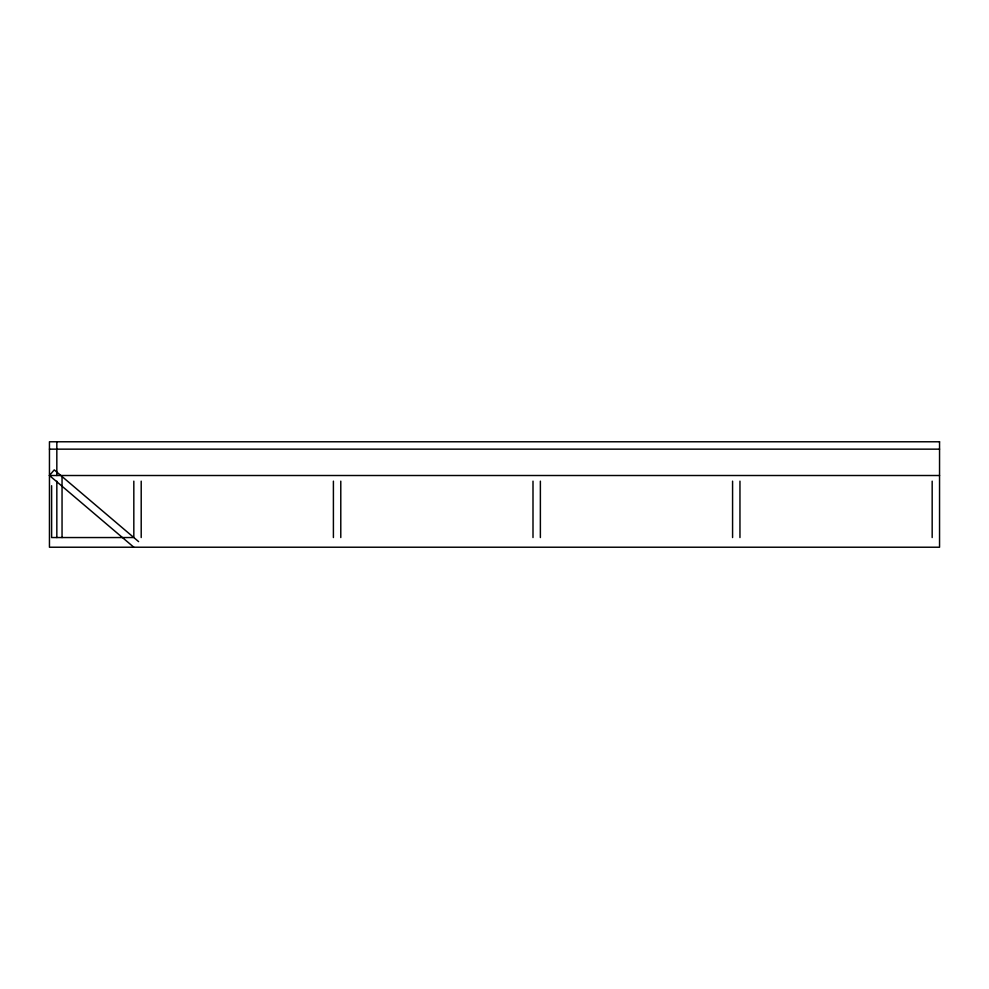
<?xml version="1.0" encoding="UTF-8"?>
<svg xmlns="http://www.w3.org/2000/svg" width="989" height="989" viewBox="0 0 989 989"><rect width="100%" height="100%" fill="white"/><g stroke="black" fill="none" stroke-linecap="round" stroke-linejoin="round"><path stroke-width="1.48" d="M133.824 547.226L49.45 475.511L54.234 469.886L138.596 541.601M49.45 449.154L939.55 449.154M49.45 475.511L939.55 475.511M132.885 537.546L51.613 537.546L51.613 485.723M932.17 481.161L932.17 537.546M739.957 481.161L739.957 537.546M732.577 481.161L732.577 537.546M540.377 481.161L540.377 537.546M532.997 481.161L532.997 537.546M340.785 481.161L340.785 537.546M333.404 481.161L333.404 537.546M141.204 481.161L141.204 537.546M133.824 481.161L133.824 537.546M62.047 476.587L62.047 537.546M56.83 441.774L56.83 475.511M56.83 481.161L56.83 537.546M939.55 441.774L49.45 441.774L49.45 547.226L939.55 547.226L939.55 441.774"/></g></svg>
